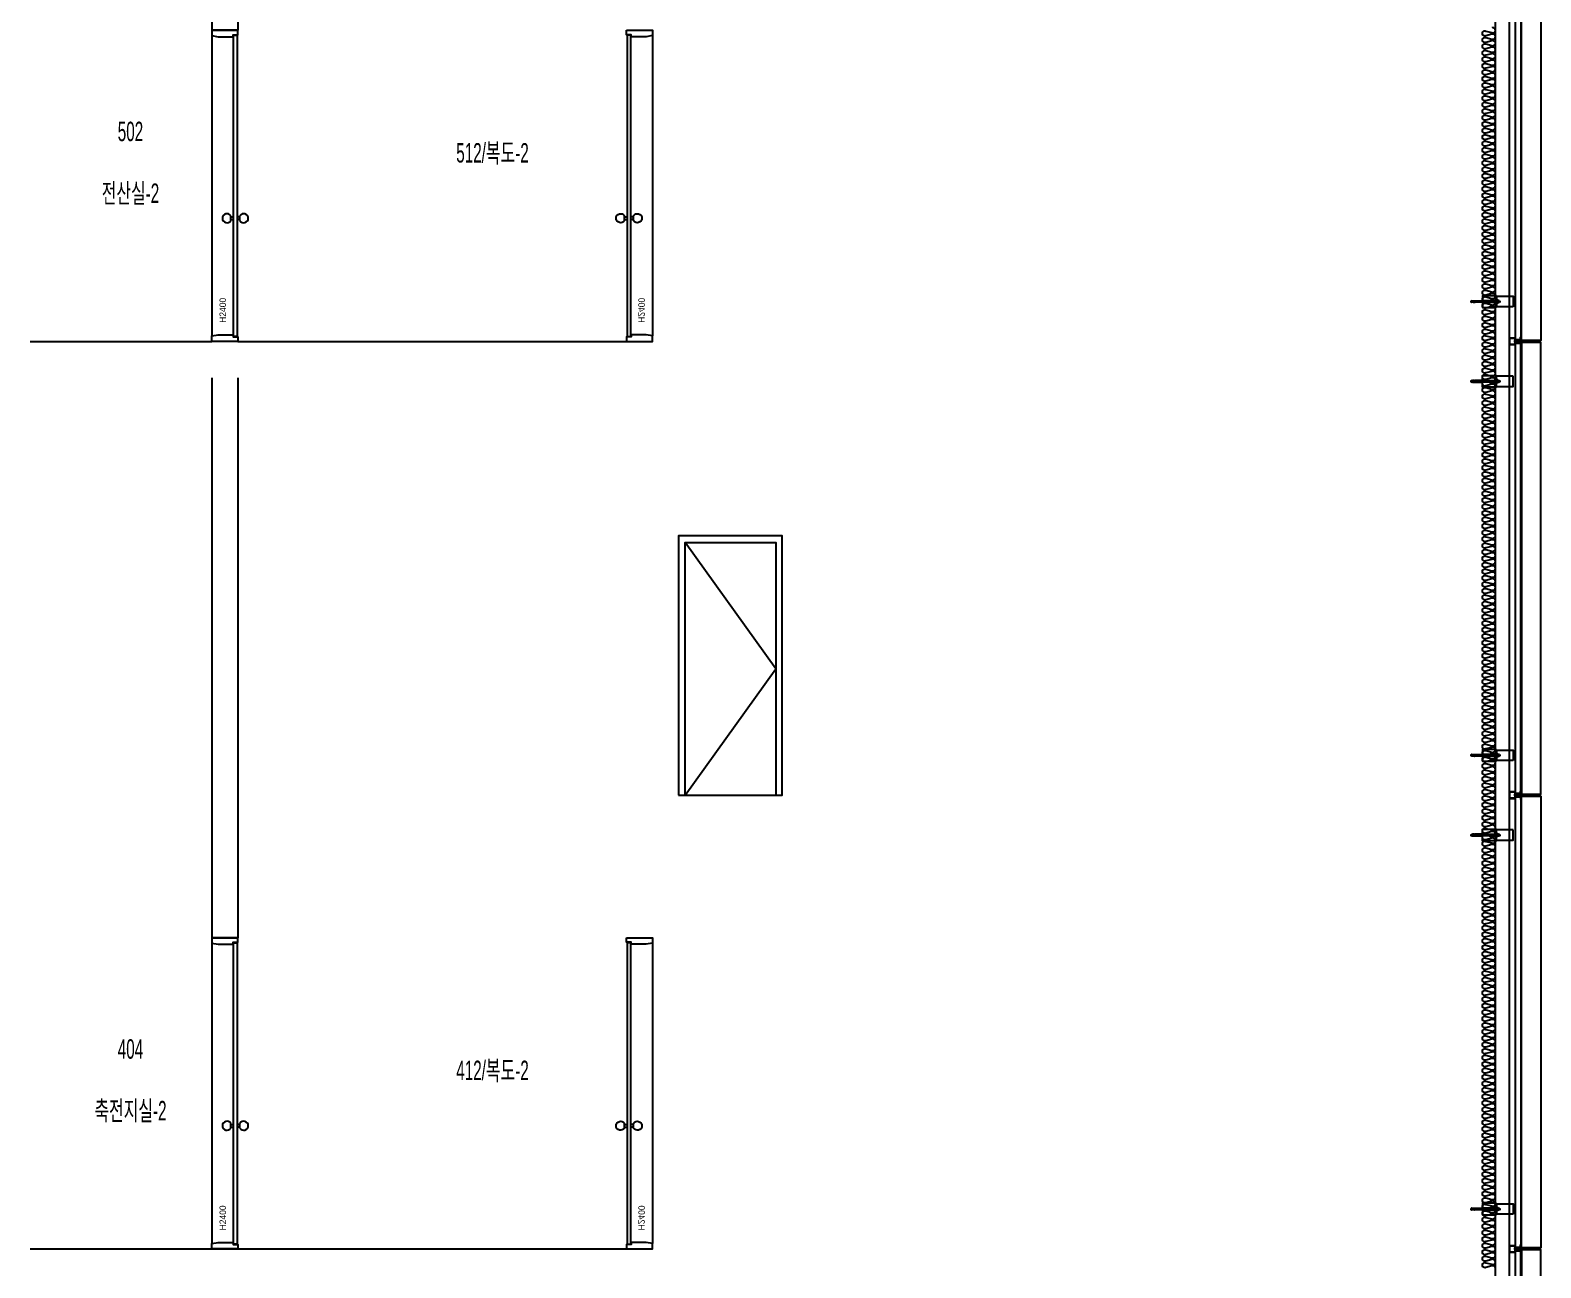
# Model space of a CAD drawing. Header units: millimetres. Extents: x -75040 to 92617, y -36837 to 48530.
# Drawn here: x 76200 to 87850, y 25105 to 34650 of the extents above; entities that cross this region are included whole.
import ezdxf
from ezdxf.enums import TextEntityAlignment as Align

# ---------------------------------------------------------------- set-up
doc = ezdxf.new("R2010")
doc.units = ezdxf.units.MM
doc.header["$LTSCALE"] = 60
for name, color, linetype in [('!A-BOLCK', 7, 'Continuous'), ('A-ELE-8', 8, 'Continuous'), ('A-ELE-9', 9, 'Continuous'), ('A-ETC-8', 8, 'Continuous'), ('A-FIN', 6, 'Continuous'), ('A-HAT-MATL', 8, 'Continuous'), ('A-WALL-D', 7, 'Continuous'), ('A-WID', 4, 'Continuous'), ('HAT', 8, 'Continuous')]:
    doc.layers.add(name, color=color, linetype=linetype)
doc.layers.add('A-CON', color=2, linetype='Continuous', lineweight=9)
doc.layers.add('NOPLOT', color=191, linetype='Continuous', plot=False)
doc.layers.add('NOPLOT-TEXT', color=11, linetype='Continuous', plot=False)
doc.styles.add('Gtx', font='')
doc.styles.get('Gtx').set_extended_font_data('Dotum')

# ---------------------------------------------------------------- blocks, each defined once
blk = doc.blocks.new('A$C1A2D4F7E--')
at = {"layer": 'A-ELE-8', "ltscale": 20}
blk.add_line((0, 2358, 0), (0, 42), dxfattribs=at)
at = {"layer": 'A-WID'}
for p, q in [((147, 932), (147, 968)), ((147, 960), (167, 960)), ((147, 940), (167, 940)), ((217, 960), (197, 960)), ((217, 940), (197, 940)), ((217, 932), (217, 968))]:
    blk.add_line(p, q, dxfattribs=at)
for points in [[(200, 2400), (0, 2400), (0, 2358), (0, 2358), (50, 2350), (65, 2350), (65, 2350), (165, 2350), (165, 2365), (200, 2365), (200, 2373), (200, 2373), (200, 2400)], [(197, 2362), (197, 37), (167, 37), (167, 2362)], [(200, 0), (0, 0), (0, 42), (0, 42), (50, 50), (65, 50), (65, 50), (165, 50), (165, 35), (200, 35), (200, 27), (200, 27), (200, 0)]]:
    blk.add_lwpolyline(points, close=True, dxfattribs=at)
for centre, start, end in [((117, 950), 31.0027, 328.9973), ((247, 950), 211.0027, 148.9973)]:
    blk.add_arc(centre, 35, start, end, dxfattribs=at)
at = {"layer": 'NOPLOT', "color": 1, "style": 'Gtx'}
blk.add_text('H2400', height=50, rotation=90, dxfattribs=at).set_placement((110, 143))
blk = doc.blocks.new('A$C632c858f')
at = {"layer": 'A-ETC-8'}
blk.add_arc((-3, 0), 24, 341.8248, 18.1752, dxfattribs=at)
blk.add_ellipse((34, 0), major_axis=(7.59, 0), ratio=0.987937, dxfattribs=at)
at = {"layer": 'NOPLOT'}
blk.add_line((0, 0), (58, 0), dxfattribs=at)
for points in [[(0, 8), (41, 8)], [(0, -7), (41, -7)]]:
    blk.add_lwpolyline(points, dxfattribs=at)
blk = doc.blocks.new('A$Cae507117')
at = {"layer": 'A-ETC-8'}
for points in [[(-50, 0), (-50, -50), (0, -50), (0, 0)], [(-46.8, -3.2), (-46.8, -46.8), (-3.2, -46.8), (-3.2, -3.2)]]:
    blk.add_lwpolyline(points, close=True, dxfattribs=at)
blk = doc.blocks.new('너트 M12')
for p, q in [((-9, 0), (9, 0)), ((-10, -9), (-10, -1)), ((9, -10), (-9, -10)), ((0, -8), (0, -1)), ((10, -1), (10, -9))]:
    blk.add_line(p, q)
for centre, start, end in [((-9, -1), 90, 180), ((-9, -9), 180, 270), ((9, -1), 0, 90), ((9, -9), 270, 0)]:
    blk.add_arc(centre, 0.5, start, end)
at = {"extrusion": (0, 0, -1)}
for centre, major_axis, ratio, start_param, end_param in [((-5, -1), (-4.75, 0.31), 0.185359, -0.024388, 3.141593), ((5, -1), (4.75, 0.31), 0.185108, 3.141593, 6.30754), ((-5, -9), (4.75, 0.31), 0.187111, 0, 3.166211), ((5, -9), (-4.75, 0.31), 0.185991, 3.117121, 6.283185)]:
    blk.add_ellipse(centre, major_axis=major_axis, ratio=ratio, start_param=start_param, end_param=end_param, dxfattribs=at)
blk = doc.blocks.new('A$C72d8c3b6')
at = {"layer": 'A-ETC-8'}
for p, q in [((94, 0), (-141, 0)), ((-131, 4), (-129, 6)), ((-121, 4), (-131, 4)), ((-131, -5), (-131, 4)), ((-121, 6), (-129, 6)), ((-129, -6), (-129, 6)), ((0, 6), (-109, 6)), ((0, 6), (54, 6)), ((54, -6), (54, 6)), ((54, 6), (57, 6)), ((57, -6), (57, 6)), ((71, 4), (57, 4)), ((58, 6), (58, -6)), ((61, 6), (58, 6)), ((61, 6), (76, 6)), ((62, -2), (62, 2)), ((66, 2), (66, 2)), ((66, 1), (73, 1)), ((71, 4), (82, 6)), ((76, 3), (74, 2)), ((77, 5), (77, 4)), ((82, 6), (83, 6)), ((84, 4), (84, -5)), ((-121, -5), (-131, -5)), ((-131, -5), (-129, -6)), ((-121, -6), (-129, -6)), ((-109, -6), (0, -6)), ((54, -6), (0, -6)), ((57, -6), (54, -6)), ((71, -5), (57, -5)), ((61, -6), (58, -6)), ((76, -6), (61, -6)), ((66, -1), (73, -1)), ((66, -2), (66, -2)), ((82, -6), (71, -5)), ((76, -3), (74, -2)), ((77, -4), (77, -5)), ((83, -6), (82, -6))]:
    blk.add_line(p, q, dxfattribs=at)
for points in [[(-238, 40), (-103, 40), (-103, -40), (-238, -40)], [(-109, 15), (-109, -15), (-111, -15), (-111, 15)], [(-103, -40), (-109, -40), (-109, 40), (-103, 40)], [(-100, 45), (-100, -45), (0, -45), (0, 45)]]:
    blk.add_lwpolyline(points, close=True, dxfattribs=at)
blk.add_lwpolyline([(-103, 47), (-103, -48, 0.414214), (-102, -49), (-100, -49), (-100, 48), (-102, 48, 0.414214)], format="xyb", close=True, dxfattribs=at)
for centre, radius, start, end in [((64, 2), 2, 90, 180), ((64, 2), 2, 0, 90), ((66, 2), 0.5, 180, 270), ((73, 4), 3, 270, 303.6901), ((76, 5), 1, 0, 90), ((76, 4), 1, 303.6901, 0), ((83, 4), 1.5, 0, 90), ((64, -2), 2, 180, 270), ((64, -2), 2, 270, 0), ((66, -2), 0.5, 90, 180), ((73, -4), 3, 56.3099, 90), ((76, -4), 1, 0, 56.3099), ((76, -5), 1, 270, 0), ((83, -5), 1.5, 270, 0)]:
    blk.add_arc(centre, radius, start, end, dxfattribs=at)
at = {"layer": 'A-ETC-8', "rotation": 270}
blk.add_blockref('너트 M12', (-111, 0), dxfattribs=at)
blk = doc.blocks.new('A$Cd65bf199')
at = {"layer": 'HAT', "linetype": 'Continuous', "elevation": 0}
blk.add_lwpolyline([(0, 0), (800, 0), (800, 2000), (0, 2000)], close=True, dxfattribs=at)
for points in [[(50, 0), (50, 1950), (750, 1950), (750, 0)], [(50, 0), (750, 975), (50, 1950)]]:
    blk.add_lwpolyline(points, dxfattribs=at)

msp = doc.modelspace()

# ---------------------------------------------------------------- linework, layer by layer
at = {"layer": 'A-ELE-9'}
for points in [[(87700, 36242.5), (87850, 36242.5), (87850, 32257.5), (87700, 32257.5)], [(87700, 28757.5), (87850, 28757.5), (87850, 32242.5), (87700, 32242.5)], [(87700, 28742.5), (87850, 28742.5), (87850, 25257.5), (87700, 25257.5)], [(87700, 21507.5), (87850, 21507.5), (87850, 25242.5), (87700, 25242.5)]]:
    msp.add_lwpolyline(points, dxfattribs=at)
at = {"layer": 'A-ETC-8'}
for p, q in [((87605, 47009.7), (87605, 680)), ((87655, 680), (87655, 47009.7))]:
    msp.add_line(p, q, dxfattribs=at)
for points in [[(87692, 32261.5), (87657, 32261.5), (87657, 32250.5), (87655, 32250.5), (87655, 32263.5), (87690.3, 32263.5, -0.2265409), (87694, 32267.2), (87694, 32281.9), (87696, 32281.9), (87696, 32265.5, 0.4142136)], [(87692, 32238.5), (87657, 32238.5), (87657, 32249.5), (87655, 32249.5), (87655, 32236.5), (87690.3, 32236.5, 0.2265409), (87694, 32232.8), (87694, 32218.1), (87696, 32218.1), (87696, 32234.5, -0.4142136)], [(87692, 28761.5), (87657, 28761.5), (87657, 28750.5), (87655, 28750.5), (87655, 28763.5), (87690.3, 28763.5, -0.2265409), (87694, 28767.2), (87694, 28781.9), (87696, 28781.9), (87696, 28765.5, 0.4142136)], [(87692, 28738.5), (87657, 28738.5), (87657, 28749.5), (87655, 28749.5), (87655, 28736.5), (87690.3, 28736.5, 0.2265409), (87694, 28732.8), (87694, 28718.1), (87696, 28718.1), (87696, 28734.5, -0.4142136)], [(87692, 25261.5), (87657, 25261.5), (87657, 25250.5), (87655, 25250.5), (87655, 25263.5), (87690.3, 25263.5, -0.2265409), (87694, 25267.2), (87694, 25281.9), (87696, 25281.9), (87696, 25265.5, 0.4142136)], [(87692, 25238.5), (87657, 25238.5), (87657, 25249.5), (87655, 25249.5), (87655, 25236.5), (87690.3, 25236.5, 0.2265409), (87694, 25232.8), (87694, 25218.1), (87696, 25218.1), (87696, 25234.5, -0.4142136)]]:
    msp.add_lwpolyline(points, format="xyb", close=True, dxfattribs=at)
at = {"layer": 'A-FIN'}
for p, q in [((76200, 32250), (77600, 32250)), ((77800, 32250), (80800, 32250)), ((76200, 25250), (80800, 25250))]:
    msp.add_line(p, q, dxfattribs=at)
for points in [[(87659, 32261.5), (87659, 32257.5), (87700, 32257.5), (87700, 36242.5), (87659, 36242.5), (87659, 36238.5), (87696, 36238.5), (87696, 32261.5), (87659, 32261.5)], [(87659, 32238.5), (87659, 32242.5), (87700, 32242.5), (87700, 28757.5), (87659, 28757.5), (87659, 28761.5), (87696, 28761.5), (87696, 32238.5), (87659, 32238.5)], [(87659, 25261.5), (87659, 25257.5), (87700, 25257.5), (87700, 28742.5), (87659, 28742.5), (87659, 28738.5), (87696, 28738.5), (87696, 25261.5), (87659, 25261.5)], [(87659, 25238.5), (87659, 25242.5), (87700, 25242.5), (87700, 21507.5), (87659, 21507.5), (87659, 21511.5), (87696, 21511.5), (87696, 25238.5), (87659, 25238.5)]]:
    msp.add_lwpolyline(points, close=True, dxfattribs=at)
at = {"layer": 'A-HAT-MATL'}
msp.add_line((87500, -150), (87500, 47009.7), dxfattribs=at)
msp.add_lwpolyline([(87500, 25100, 0.5248557), (87472.9, 25118.7), (87427.1, 25106.3, -1.4491979), (87427.1, 25143.7), (87472.9, 25131.3, 0.5248557), (87500, 25150, 0.5248557), (87472.9, 25168.7), (87427.1, 25156.3, -1.4491979), (87427.1, 25193.7), (87472.9, 25181.3, 0.5248557), (87500, 25200, 0.5248557), (87472.9, 25218.7), (87427.1, 25206.3, -1.4491979), (87427.1, 25243.7), (87472.9, 25231.3, 0.5248557), (87500, 25250, 0.5248557), (87472.9, 25268.7), (87427.1, 25256.3, -1.4491979), (87427.1, 25293.7), (87472.9, 25281.3, 0.5248557), (87500, 25300, 0.5248557), (87472.9, 25318.7), (87427.1, 25306.3, -1.4491979), (87427.1, 25343.7), (87472.9, 25331.3, 0.5248557), (87500, 25350, 0.5248557), (87472.9, 25368.7), (87427.1, 25356.3, -1.4491979), (87427.1, 25393.7), (87472.9, 25381.3, 0.5248557), (87500, 25400, 0.5248557), (87472.9, 25418.7), (87427.1, 25406.3, -1.4491979), (87427.1, 25443.7), (87472.9, 25431.3, 0.5248557), (87500, 25450, 0.5248557), (87472.9, 25468.7), (87427.1, 25456.3, -1.4491979), (87427.1, 25493.7), (87472.9, 25481.3, 0.5248557), (87500, 25500, 0.5248557), (87472.9, 25518.7), (87427.1, 25506.3, -1.4491979), (87427.1, 25543.7), (87472.9, 25531.3, 0.5248557), (87500, 25550, 0.5248557), (87472.9, 25568.7), (87427.1, 25556.3, -1.4491979), (87427.1, 25593.7), (87472.9, 25581.3, 0.5248557), (87500, 25600, 0.5248557), (87472.9, 25618.7), (87427.1, 25606.3, -1.4491979), (87427.1, 25643.7), (87472.9, 25631.3, 0.5248557), (87500, 25650, 0.5248557), (87472.9, 25668.7), (87427.1, 25656.3, -1.4491979), (87427.1, 25693.7), (87472.9, 25681.3, 0.5248557), (87500, 25700, 0.5248557), (87472.9, 25718.7), (87427.1, 25706.3, -1.4491979), (87427.1, 25743.7), (87472.9, 25731.3, 0.5248557), (87500, 25750, 0.5248557), (87472.9, 25768.7), (87427.1, 25756.3, -1.4491979), (87427.1, 25793.7), (87472.9, 25781.3, 0.5248557), (87500, 25800, 0.5248557), (87472.9, 25818.7), (87427.1, 25806.3, -1.4491979), (87427.1, 25843.7), (87472.9, 25831.3, 0.5248557), (87500, 25850, 0.5248557), (87472.9, 25868.7), (87427.1, 25856.3, -1.4491979), (87427.1, 25893.7), (87472.9, 25881.3, 0.5248557), (87500, 25900, 0.5248557), (87472.9, 25918.7), (87427.1, 25906.3, -1.4491979), (87427.1, 25943.7), (87472.9, 25931.3, 0.5248557), (87500, 25950, 0.5248557), (87472.9, 25968.7), (87427.1, 25956.3, -1.4491979), (87427.1, 25993.7), (87472.9, 25981.3, 0.5248557), (87500, 26000, 0.5248557), (87472.9, 26018.7), (87427.1, 26006.3, -1.4491979), (87427.1, 26043.7), (87472.9, 26031.3, 0.5248557), (87500, 26050, 0.5248557), (87472.9, 26068.7), (87427.1, 26056.3, -1.4491979), (87427.1, 26093.7), (87472.9, 26081.3, 0.5248557), (87500, 26100, 0.5248557), (87472.9, 26118.7), (87427.1, 26106.3, -1.4491979), (87427.1, 26143.7), (87472.9, 26131.3, 0.5248557), (87500, 26150, 0.5248557), (87472.9, 26168.7), (87427.1, 26156.3, -1.4491979), (87427.1, 26193.7), (87472.9, 26181.3, 0.5248557), (87500, 26200, 0.5248557), (87472.9, 26218.7), (87427.1, 26206.3, -1.4491979), (87427.1, 26243.7), (87472.9, 26231.3, 0.5248557), (87500, 26250, 0.5248557), (87472.9, 26268.7), (87427.1, 26256.3, -1.4491979), (87427.1, 26293.7), (87472.9, 26281.3, 0.5248557), (87500, 26300, 0.5248557), (87472.9, 26318.7), (87427.1, 26306.3, -1.4491979), (87427.1, 26343.7), (87472.9, 26331.3, 0.5248557), (87500, 26350, 0.5248557), (87472.9, 26368.7), (87427.1, 26356.3, -1.4491979), (87427.1, 26393.7), (87472.9, 26381.3, 0.5248557), (87500, 26400, 0.5248557), (87472.9, 26418.7), (87427.1, 26406.3, -1.4491979), (87427.1, 26443.7), (87472.9, 26431.3, 0.5248557), (87500, 26450, 0.5248557), (87472.9, 26468.7), (87427.1, 26456.3, -1.4491979), (87427.1, 26493.7), (87472.9, 26481.3, 0.5248557), (87500, 26500, 0.5248557), (87472.9, 26518.7), (87427.1, 26506.3, -1.4491979), (87427.1, 26543.7), (87472.9, 26531.3, 0.5248557), (87500, 26550, 0.5248557), (87472.9, 26568.7), (87427.1, 26556.3, -1.4491979), (87427.1, 26593.7), (87472.9, 26581.3, 0.5248557), (87500, 26600, 0.5248557), (87472.9, 26618.7), (87427.1, 26606.3, -1.4491979), (87427.1, 26643.7), (87472.9, 26631.3, 0.5248557), (87500, 26650, 0.5248557), (87472.9, 26668.7), (87427.1, 26656.3, -1.4491979), (87427.1, 26693.7), (87472.9, 26681.3, 0.5248557), (87500, 26700, 0.5248557), (87472.9, 26718.7), (87427.1, 26706.3, -1.4491979), (87427.1, 26743.7), (87472.9, 26731.3, 0.5248557), (87500, 26750, 0.5248557), (87472.9, 26768.7), (87427.1, 26756.3, -1.4491979), (87427.1, 26793.7), (87472.9, 26781.3, 0.5248557), (87500, 26800, 0.5248557), (87472.9, 26818.7), (87427.1, 26806.3, -1.4491979), (87427.1, 26843.7), (87472.9, 26831.3, 0.5248557), (87500, 26850, 0.5248557), (87472.9, 26868.7), (87427.1, 26856.3, -1.4491979), (87427.1, 26893.7), (87472.9, 26881.3, 0.5248557), (87500, 26900, 0.5248557), (87472.9, 26918.7), (87427.1, 26906.3, -1.4491979), (87427.1, 26943.7), (87472.9, 26931.3, 0.5248557), (87500, 26950, 0.5248557), (87472.9, 26968.7), (87427.1, 26956.3, -1.4491979), (87427.1, 26993.7), (87472.9, 26981.3, 0.5248557), (87500, 27000, 0.5248557), (87472.9, 27018.7), (87427.1, 27006.3, -1.4491979), (87427.1, 27043.7), (87472.9, 27031.3, 0.5248557), (87500, 27050, 0.5248557), (87472.9, 27068.7), (87427.1, 27056.3, -1.4491979), (87427.1, 27093.7), (87472.9, 27081.3, 0.5248557), (87500, 27100, 0.5248557), (87472.9, 27118.7), (87427.1, 27106.3, -1.4491979), (87427.1, 27143.7), (87472.9, 27131.3, 0.5248557), (87500, 27150, 0.5248557), (87472.9, 27168.7), (87427.1, 27156.3, -1.4491979), (87427.1, 27193.7), (87472.9, 27181.3, 0.5248557), (87500, 27200, 0.5248557), (87472.9, 27218.7), (87427.1, 27206.3, -1.4491979), (87427.1, 27243.7), (87472.9, 27231.3, 0.5248557), (87500, 27250, 0.5248557), (87472.9, 27268.7), (87427.1, 27256.3, -1.4491979), (87427.1, 27293.7), (87472.9, 27281.3, 0.5248557), (87500, 27300, 0.5248557), (87472.9, 27318.7), (87427.1, 27306.3, -1.4491979), (87427.1, 27343.7), (87472.9, 27331.3, 0.5248557), (87500, 27350, 0.5248557), (87472.9, 27368.7), (87427.1, 27356.3, -1.4491979), (87427.1, 27393.7), (87472.9, 27381.3, 0.5248557), (87500, 27400, 0.5248557), (87472.9, 27418.7), (87427.1, 27406.3, -1.4491979), (87427.1, 27443.7), (87472.9, 27431.3, 0.5248557), (87500, 27450, 0.5248557), (87472.9, 27468.7), (87427.1, 27456.3, -1.4491979), (87427.1, 27493.7), (87472.9, 27481.3, 0.5248557), (87500, 27500, 0.5248557), (87472.9, 27518.7), (87427.1, 27506.3, -1.4491979), (87427.1, 27543.7), (87472.9, 27531.3, 0.5248557), (87500, 27550, 0.5248557), (87472.9, 27568.7), (87427.1, 27556.3, -1.4491979), (87427.1, 27593.7), (87472.9, 27581.3, 0.5248557), (87500, 27600, 0.5248557), (87472.9, 27618.7), (87427.1, 27606.3, -1.4491979), (87427.1, 27643.7), (87472.9, 27631.3, 0.5248557), (87500, 27650, 0.5248557), (87472.9, 27668.7), (87427.1, 27656.3, -1.4491979), (87427.1, 27693.7), (87472.9, 27681.3, 0.5248557), (87500, 27700, 0.5248557), (87472.9, 27718.7), (87427.1, 27706.3, -1.4491979), (87427.1, 27743.7), (87472.9, 27731.3, 0.5248557), (87500, 27750, 0.5248557), (87472.9, 27768.7), (87427.1, 27756.3, -1.4491979), (87427.1, 27793.7), (87472.9, 27781.3, 0.5248557), (87500, 27800, 0.5248557), (87472.9, 27818.7), (87427.1, 27806.3, -1.4491979), (87427.1, 27843.7), (87472.9, 27831.3, 0.5248557), (87500, 27850, 0.5248557), (87472.9, 27868.7), (87427.1, 27856.3, -1.4491979), (87427.1, 27893.7), (87472.9, 27881.3, 0.5248557), (87500, 27900, 0.5248557), (87472.9, 27918.7), (87427.1, 27906.3, -1.4491979), (87427.1, 27943.7), (87472.9, 27931.3, 0.5248557), (87500, 27950, 0.5248557), (87472.9, 27968.7), (87427.1, 27956.3, -1.4491979), (87427.1, 27993.7), (87472.9, 27981.3, 0.5248557), (87500, 28000, 0.5248557), (87472.9, 28018.7), (87427.1, 28006.3, -1.4491979), (87427.1, 28043.7), (87472.9, 28031.3, 0.5248557), (87500, 28050, 0.5248557), (87472.9, 28068.7), (87427.1, 28056.3, -1.4491979), (87427.1, 28093.7), (87472.9, 28081.3, 0.5248557), (87500, 28100, 0.5248557), (87472.9, 28118.7), (87427.1, 28106.3, -1.4491979), (87427.1, 28143.7), (87472.9, 28131.3, 0.5248557), (87500, 28150, 0.5248557), (87472.9, 28168.7), (87427.1, 28156.3, -1.4491979), (87427.1, 28193.7), (87472.9, 28181.3, 0.5248557), (87500, 28200, 0.5248557), (87472.9, 28218.7), (87427.1, 28206.3, -1.4491979), (87427.1, 28243.7), (87472.9, 28231.3, 0.5248557), (87500, 28250, 0.5248557), (87472.9, 28268.7), (87427.1, 28256.3, -1.4491979), (87427.1, 28293.7), (87472.9, 28281.3, 0.5248557), (87500, 28300, 0.5248557), (87472.9, 28318.7), (87427.1, 28306.3, -1.4491979), (87427.1, 28343.7), (87472.9, 28331.3, 0.5248557), (87500, 28350, 0.5248557), (87472.9, 28368.7), (87427.1, 28356.3, -1.4491979), (87427.1, 28393.7), (87472.9, 28381.3, 0.5248557), (87500, 28400, 0.5248557), (87472.9, 28418.7), (87427.1, 28406.3, -1.4491979), (87427.1, 28443.7), (87472.9, 28431.3, 0.5248557), (87500, 28450, 0.5248557), (87472.9, 28468.7), (87427.1, 28456.3, -1.4491979), (87427.1, 28493.7), (87472.9, 28481.3, 0.5248557), (87500, 28500, 0.5248557), (87472.9, 28518.7), (87427.1, 28506.3, -1.4491979), (87427.1, 28543.7), (87472.9, 28531.3, 0.5248557), (87500, 28550, 0.5248557), (87472.9, 28568.7), (87427.1, 28556.3, -1.4491979), (87427.1, 28593.7), (87472.9, 28581.3, 0.5248557), (87500, 28600, 0.5248557), (87472.9, 28618.7), (87427.1, 28606.3, -1.4491979), (87427.1, 28643.7), (87472.9, 28631.3, 0.5248557), (87500, 28650, 0.5248557), (87472.9, 28668.7), (87427.1, 28656.3, -1.4491979), (87427.1, 28693.7), (87472.9, 28681.3, 0.5248557), (87500, 28700, 0.5248557), (87472.9, 28718.7), (87427.1, 28706.3, -1.4491979), (87427.1, 28743.7), (87472.9, 28731.3, 0.5248557), (87500, 28750, 0.5248557), (87472.9, 28768.7), (87427.1, 28756.3, -1.4491979), (87427.1, 28793.7), (87472.9, 28781.3, 0.5248557), (87500, 28800, 0.5248557), (87472.9, 28818.7), (87427.1, 28806.3, -1.4491979), (87427.1, 28843.7), (87472.9, 28831.3, 0.5248557), (87500, 28850, 0.5248557), (87472.9, 28868.7), (87427.1, 28856.3, -1.4491979), (87427.1, 28893.7), (87472.9, 28881.3, 0.5248557), (87500, 28900, 0.5248557), (87472.9, 28918.7), (87427.1, 28906.3, -1.4491979), (87427.1, 28943.7), (87472.9, 28931.3, 0.5248557), (87500, 28950, 0.5248557), (87472.9, 28968.7), (87427.1, 28956.3, -1.4491979), (87427.1, 28993.7), (87472.9, 28981.3, 0.5248557), (87500, 29000, 0.5248557), (87472.9, 29018.7), (87427.1, 29006.3, -1.4491979), (87427.1, 29043.7), (87472.9, 29031.3, 0.5248557), (87500, 29050, 0.5248557), (87472.9, 29068.7), (87427.1, 29056.3, -1.4491979), (87427.1, 29093.7), (87472.9, 29081.3, 0.5248557), (87500, 29100, 0.5248557), (87472.9, 29118.7), (87427.1, 29106.3, -1.4491979), (87427.1, 29143.7), (87472.9, 29131.3, 0.5248557), (87500, 29150, 0.5248557), (87472.9, 29168.7), (87427.1, 29156.3, -1.4491979), (87427.1, 29193.7), (87472.9, 29181.3, 0.5248557), (87500, 29200, 0.5248557), (87472.9, 29218.7), (87427.1, 29206.3, -1.4491979), (87427.1, 29243.7), (87472.9, 29231.3, 0.5248557), (87500, 29250, 0.5248557), (87472.9, 29268.7), (87427.1, 29256.3, -1.4491979), (87427.1, 29293.7), (87472.9, 29281.3, 0.5248557), (87500, 29300, 0.5248557), (87472.9, 29318.7), (87427.1, 29306.3, -1.4491979), (87427.1, 29343.7), (87472.9, 29331.3, 0.5248557), (87500, 29350, 0.5248557), (87472.9, 29368.7), (87427.1, 29356.3, -1.4491979), (87427.1, 29393.7), (87472.9, 29381.3, 0.5248557), (87500, 29400, 0.5248557), (87472.9, 29418.7), (87427.1, 29406.3, -1.4491979), (87427.1, 29443.7), (87472.9, 29431.3, 0.5248557), (87500, 29450, 0.5248557), (87472.9, 29468.7), (87427.1, 29456.3, -1.4491979), (87427.1, 29493.7), (87472.9, 29481.3, 0.5248557), (87500, 29500, 0.5248557), (87472.9, 29518.7), (87427.1, 29506.3, -1.4491979), (87427.1, 29543.7), (87472.9, 29531.3, 0.5248557), (87500, 29550, 0.5248557), (87472.9, 29568.7), (87427.1, 29556.3, -1.4491979), (87427.1, 29593.7), (87472.9, 29581.3, 0.5248557), (87500, 29600, 0.5248557), (87472.9, 29618.7), (87427.1, 29606.3, -1.4491979), (87427.1, 29643.7), (87472.9, 29631.3, 0.5248557), (87500, 29650, 0.5248557), (87472.9, 29668.7), (87427.1, 29656.3, -1.4491979), (87427.1, 29693.7), (87472.9, 29681.3, 0.5248557), (87500, 29700, 0.5248557), (87472.9, 29718.7), (87427.1, 29706.3, -1.4491979), (87427.1, 29743.7), (87472.9, 29731.3, 0.5248557), (87500, 29750, 0.5248557), (87472.9, 29768.7), (87427.1, 29756.3, -1.4491979), (87427.1, 29793.7), (87472.9, 29781.3, 0.5248557), (87500, 29800, 0.5248557), (87472.9, 29818.7), (87427.1, 29806.3, -1.4491979), (87427.1, 29843.7), (87472.9, 29831.3, 0.5248557), (87500, 29850, 0.5248557), (87472.9, 29868.7), (87427.1, 29856.3, -1.4491979), (87427.1, 29893.7), (87472.9, 29881.3, 0.5248557), (87500, 29900, 0.5248557), (87472.9, 29918.7), (87427.1, 29906.3, -1.4491979), (87427.1, 29943.7), (87472.9, 29931.3, 0.5248557), (87500, 29950, 0.5248557), (87472.9, 29968.7), (87427.1, 29956.3, -1.4491979), (87427.1, 29993.7), (87472.9, 29981.3, 0.5248557), (87500, 30000, 0.5248557), (87472.9, 30018.7), (87427.1, 30006.3, -1.4491979), (87427.1, 30043.7), (87472.9, 30031.3, 0.5248557), (87500, 30050, 0.5248557), (87472.9, 30068.7), (87427.1, 30056.3, -1.4491979), (87427.1, 30093.7), (87472.9, 30081.3, 0.5248557), (87500, 30100, 0.5248557), (87472.9, 30118.7), (87427.1, 30106.3, -1.4491979), (87427.1, 30143.7), (87472.9, 30131.3, 0.5248557), (87500, 30150, 0.5248557), (87472.9, 30168.7), (87427.1, 30156.3, -1.4491979), (87427.1, 30193.7), (87472.9, 30181.3, 0.5248557), (87500, 30200, 0.5248557), (87472.9, 30218.7), (87427.1, 30206.3, -1.4491979), (87427.1, 30243.7), (87472.9, 30231.3, 0.5248557), (87500, 30250, 0.5248557), (87472.9, 30268.7), (87427.1, 30256.3, -1.4491979), (87427.1, 30293.7), (87472.9, 30281.3, 0.5248557), (87500, 30300, 0.5248557), (87472.9, 30318.7), (87427.1, 30306.3, -1.4491979), (87427.1, 30343.7), (87472.9, 30331.3, 0.5248557), (87500, 30350, 0.5248557), (87472.9, 30368.7), (87427.1, 30356.3, -1.4491979), (87427.1, 30393.7), (87472.9, 30381.3, 0.5248557), (87500, 30400, 0.5248557), (87472.9, 30418.7), (87427.1, 30406.3, -1.4491979), (87427.1, 30443.7), (87472.9, 30431.3, 0.5248557), (87500, 30450, 0.5248557), (87472.9, 30468.7), (87427.1, 30456.3, -1.4491979), (87427.1, 30493.7), (87472.9, 30481.3, 0.5248557), (87500, 30500, 0.5248557), (87472.9, 30518.7), (87427.1, 30506.3, -1.4491979), (87427.1, 30543.7), (87472.9, 30531.3, 0.5248557), (87500, 30550, 0.5248557), (87472.9, 30568.7), (87427.1, 30556.3, -1.4491979), (87427.1, 30593.7), (87472.9, 30581.3, 0.5248557), (87500, 30600, 0.5248557), (87472.9, 30618.7), (87427.1, 30606.3, -1.4491979), (87427.1, 30643.7), (87472.9, 30631.3, 0.5248557), (87500, 30650, 0.5248557), (87472.9, 30668.7), (87427.1, 30656.3, -1.4491979), (87427.1, 30693.7), (87472.9, 30681.3, 0.5248557), (87500, 30700, 0.5248557), (87472.9, 30718.7), (87427.1, 30706.3, -1.4491979), (87427.1, 30743.7), (87472.9, 30731.3, 0.5248557), (87500, 30750, 0.5248557), (87472.9, 30768.7), (87427.1, 30756.3, -1.4491979), (87427.1, 30793.7), (87472.9, 30781.3, 0.5248557), (87500, 30800, 0.5248557), (87472.9, 30818.7), (87427.1, 30806.3, -1.4491979), (87427.1, 30843.7), (87472.9, 30831.3, 0.5248557), (87500, 30850, 0.5248557), (87472.9, 30868.7), (87427.1, 30856.3, -1.4491979), (87427.1, 30893.7), (87472.9, 30881.3, 0.5248557), (87500, 30900, 0.5248557), (87472.9, 30918.7), (87427.1, 30906.3, -1.4491979), (87427.1, 30943.7), (87472.9, 30931.3, 0.5248557), (87500, 30950, 0.5248557), (87472.9, 30968.7), (87427.1, 30956.3, -1.4491979), (87427.1, 30993.7), (87472.9, 30981.3, 0.5248557), (87500, 31000, 0.5248557), (87472.9, 31018.7), (87427.1, 31006.3, -1.4491979), (87427.1, 31043.7), (87472.9, 31031.3, 0.5248557), (87500, 31050, 0.5248557), (87472.9, 31068.7), (87427.1, 31056.3, -1.4491979), (87427.1, 31093.7), (87472.9, 31081.3, 0.5248557), (87500, 31100, 0.5248557), (87472.9, 31118.7), (87427.1, 31106.3, -1.4491979), (87427.1, 31143.7), (87472.9, 31131.3, 0.5248557), (87500, 31150, 0.5248557), (87472.9, 31168.7), (87427.1, 31156.3, -1.4491979), (87427.1, 31193.7), (87472.9, 31181.3, 0.5248557), (87500, 31200, 0.5248557), (87472.9, 31218.7), (87427.1, 31206.3, -1.4491979), (87427.1, 31243.7), (87472.9, 31231.3, 0.5248557), (87500, 31250, 0.5248557), (87472.9, 31268.7), (87427.1, 31256.3, -1.4491979), (87427.1, 31293.7), (87472.9, 31281.3, 0.5248557), (87500, 31300, 0.5248557), (87472.9, 31318.7), (87427.1, 31306.3, -1.4491979), (87427.1, 31343.7), (87472.9, 31331.3, 0.5248557), (87500, 31350, 0.5248557), (87472.9, 31368.7), (87427.1, 31356.3, -1.4491979), (87427.1, 31393.7), (87472.9, 31381.3, 0.5248557), (87500, 31400, 0.5248557), (87472.9, 31418.7), (87427.1, 31406.3, -1.4491979), (87427.1, 31443.7), (87472.9, 31431.3, 0.5248557), (87500, 31450, 0.5248557), (87472.9, 31468.7), (87427.1, 31456.3, -1.4491979), (87427.1, 31493.7), (87472.9, 31481.3, 0.5248557), (87500, 31500, 0.5248557), (87472.9, 31518.7), (87427.1, 31506.3, -1.4491979), (87427.1, 31543.7), (87472.9, 31531.3, 0.5248557), (87500, 31550, 0.5248557), (87472.9, 31568.7), (87427.1, 31556.3, -1.4491979), (87427.1, 31593.7), (87472.9, 31581.3, 0.5248557), (87500, 31600, 0.5248557), (87472.9, 31618.7), (87427.1, 31606.3, -1.4491979), (87427.1, 31643.7), (87472.9, 31631.3, 0.5248557), (87500, 31650, 0.5248557), (87472.9, 31668.7), (87427.1, 31656.3, -1.4491979), (87427.1, 31693.7), (87472.9, 31681.3, 0.5248557), (87500, 31700, 0.5248557), (87472.9, 31718.7), (87427.1, 31706.3, -1.4491979), (87427.1, 31743.7), (87472.9, 31731.3, 0.5248557), (87500, 31750, 0.5248557), (87472.9, 31768.7), (87427.1, 31756.3, -1.4491979), (87427.1, 31793.7), (87472.9, 31781.3, 0.5248557), (87500, 31800, 0.5248557), (87472.9, 31818.7), (87427.1, 31806.3, -1.4491979), (87427.1, 31843.7), (87472.9, 31831.3, 0.5248557), (87500, 31850, 0.5248557), (87472.9, 31868.7), (87427.1, 31856.3, -1.4491979), (87427.1, 31893.7), (87472.9, 31881.3, 0.5248557), (87500, 31900, 0.5248557), (87472.9, 31918.7), (87427.1, 31906.3, -1.4491979), (87427.1, 31943.7), (87472.9, 31931.3, 0.5248557), (87500, 31950, 0.5248557), (87472.9, 31968.7), (87427.1, 31956.3, -1.4491979), (87427.1, 31993.7), (87472.9, 31981.3, 0.5248557), (87500, 32000, 0.5248557), (87472.9, 32018.7), (87427.1, 32006.3, -1.4491979), (87427.1, 32043.7), (87472.9, 32031.3, 0.5248557), (87500, 32050, 0.5248557), (87472.9, 32068.7), (87427.1, 32056.3, -1.4491979), (87427.1, 32093.7), (87472.9, 32081.3, 0.5248557), (87500, 32100, 0.5248557), (87472.9, 32118.7), (87427.1, 32106.3, -1.4491979), (87427.1, 32143.7), (87472.9, 32131.3, 0.5248557), (87500, 32150, 0.5248557), (87472.9, 32168.7), (87427.1, 32156.3, -1.4491979), (87427.1, 32193.7), (87472.9, 32181.3, 0.5248557), (87500, 32200, 0.5248557), (87472.9, 32218.7), (87427.1, 32206.3, -1.4491979), (87427.1, 32243.7), (87472.9, 32231.3, 0.5248557), (87500, 32250, 0.5248557), (87472.9, 32268.7), (87427.1, 32256.3, -1.4491979), (87427.1, 32293.7), (87472.9, 32281.3, 0.5248557), (87500, 32300, 0.5248557), (87472.9, 32318.7), (87427.1, 32306.3, -1.4491979), (87427.1, 32343.7), (87472.9, 32331.3, 0.5248557), (87500, 32350, 0.5248557), (87472.9, 32368.7), (87427.1, 32356.3, -1.4491979), (87427.1, 32393.7), (87472.9, 32381.3, 0.5248557), (87500, 32400, 0.5248557), (87472.9, 32418.7), (87427.1, 32406.3, -1.4491979), (87427.1, 32443.7), (87472.9, 32431.3, 0.5248557), (87500, 32450, 0.5248557), (87472.9, 32468.7), (87427.1, 32456.3, -1.4491979), (87427.1, 32493.7), (87472.9, 32481.3, 0.5248557), (87500, 32500, 0.5248557), (87472.9, 32518.7), (87427.1, 32506.3, -1.4491979), (87427.1, 32543.7), (87472.9, 32531.3, 0.5248557), (87500, 32550, 0.5248557), (87472.9, 32568.7), (87427.1, 32556.3, -1.4491979), (87427.1, 32593.7), (87472.9, 32581.3, 0.5248557), (87500, 32600, 0.5248557), (87472.9, 32618.7), (87427.1, 32606.3, -1.4491979), (87427.1, 32643.7), (87472.9, 32631.3, 0.5248557), (87500, 32650, 0.5248557), (87472.9, 32668.7), (87427.1, 32656.3, -1.4491979), (87427.1, 32693.7), (87472.9, 32681.3, 0.5248557), (87500, 32700, 0.5248557), (87472.9, 32718.7), (87427.1, 32706.3, -1.4491979), (87427.1, 32743.7), (87472.9, 32731.3, 0.5248557), (87500, 32750, 0.5248557), (87472.9, 32768.7), (87427.1, 32756.3, -1.4491979), (87427.1, 32793.7), (87472.9, 32781.3, 0.5248557), (87500, 32800, 0.5248557), (87472.9, 32818.7), (87427.1, 32806.3, -1.4491979), (87427.1, 32843.7), (87472.9, 32831.3, 0.5248557), (87500, 32850, 0.5248557), (87472.9, 32868.7), (87427.1, 32856.3, -1.4491979), (87427.1, 32893.7), (87472.9, 32881.3, 0.5248557), (87500, 32900, 0.5248557), (87472.9, 32918.7), (87427.1, 32906.3, -1.4491979), (87427.1, 32943.7), (87472.9, 32931.3, 0.5248557), (87500, 32950, 0.5248557), (87472.9, 32968.7), (87427.1, 32956.3, -1.4491979), (87427.1, 32993.7), (87472.9, 32981.3, 0.5248557), (87500, 33000, 0.5248557), (87472.9, 33018.7), (87427.1, 33006.3, -1.4491979), (87427.1, 33043.7), (87472.9, 33031.3, 0.5248557), (87500, 33050, 0.5248557), (87472.9, 33068.7), (87427.1, 33056.3, -1.4491979), (87427.1, 33093.7), (87472.9, 33081.3, 0.5248557), (87500, 33100, 0.5248557), (87472.9, 33118.7), (87427.1, 33106.3, -1.4491979), (87427.1, 33143.7), (87472.9, 33131.3, 0.5248557), (87500, 33150, 0.5248557), (87472.9, 33168.7), (87427.1, 33156.3, -1.4491979), (87427.1, 33193.7), (87472.9, 33181.3, 0.5248557), (87500, 33200, 0.5248557), (87472.9, 33218.7), (87427.1, 33206.3, -1.4491979), (87427.1, 33243.7), (87472.9, 33231.3, 0.5248557), (87500, 33250, 0.5248557), (87472.9, 33268.7), (87427.1, 33256.3, -1.4491979), (87427.1, 33293.7), (87472.9, 33281.3, 0.5248557), (87500, 33300, 0.5248557), (87472.9, 33318.7), (87427.1, 33306.3, -1.4491979), (87427.1, 33343.7), (87472.9, 33331.3, 0.5248557), (87500, 33350, 0.5248557), (87472.9, 33368.7), (87427.1, 33356.3, -1.4491979), (87427.1, 33393.7), (87472.9, 33381.3, 0.5248557), (87500, 33400, 0.5248557), (87472.9, 33418.7), (87427.1, 33406.3, -1.4491979), (87427.1, 33443.7), (87472.9, 33431.3, 0.5248557), (87500, 33450, 0.5248557), (87472.9, 33468.7), (87427.1, 33456.3, -1.4491979), (87427.1, 33493.7), (87472.9, 33481.3, 0.5248557), (87500, 33500, 0.5248557), (87472.9, 33518.7), (87427.1, 33506.3, -1.4491979), (87427.1, 33543.7), (87472.9, 33531.3, 0.5248557), (87500, 33550, 0.5248557), (87472.9, 33568.7), (87427.1, 33556.3, -1.4491979), (87427.1, 33593.7), (87472.9, 33581.3, 0.5248557), (87500, 33600, 0.5248557), (87472.9, 33618.7), (87427.1, 33606.3, -1.4491979), (87427.1, 33643.7), (87472.9, 33631.3, 0.5248557), (87500, 33650, 0.5248557), (87472.9, 33668.7), (87427.1, 33656.3, -1.4491979), (87427.1, 33693.7), (87472.9, 33681.3, 0.5248557), (87500, 33700, 0.5248557), (87472.9, 33718.7), (87427.1, 33706.3, -1.4491979), (87427.1, 33743.7), (87472.9, 33731.3, 0.5248557), (87500, 33750, 0.5248557), (87472.9, 33768.7), (87427.1, 33756.3, -1.4491979), (87427.1, 33793.7), (87472.9, 33781.3, 0.5248557), (87500, 33800, 0.5248557), (87472.9, 33818.7), (87427.1, 33806.3, -1.4491979), (87427.1, 33843.7), (87472.9, 33831.3, 0.5248557), (87500, 33850, 0.5248557), (87472.9, 33868.7), (87427.1, 33856.3, -1.4491979), (87427.1, 33893.7), (87472.9, 33881.3, 0.5248557), (87500, 33900, 0.5248557), (87472.9, 33918.7), (87427.1, 33906.3, -1.4491979), (87427.1, 33943.7), (87472.9, 33931.3, 0.5248557), (87500, 33950, 0.5248557), (87472.9, 33968.7), (87427.1, 33956.3, -1.4491979), (87427.1, 33993.7), (87472.9, 33981.3, 0.5248557), (87500, 34000, 0.5248557), (87472.9, 34018.7), (87427.1, 34006.3, -1.4491979), (87427.1, 34043.7), (87472.9, 34031.3, 0.5248557), (87500, 34050, 0.5248557), (87472.9, 34068.7), (87427.1, 34056.3, -1.4491979), (87427.1, 34093.7), (87472.9, 34081.3, 0.5248557), (87500, 34100, 0.5248557), (87472.9, 34118.7), (87427.1, 34106.3, -1.4491979), (87427.1, 34143.7), (87472.9, 34131.3, 0.5248557), (87500, 34150, 0.5248557), (87472.9, 34168.7), (87427.1, 34156.3, -1.4491979), (87427.1, 34193.7), (87472.9, 34181.3, 0.5248557), (87500, 34200, 0.5248557), (87472.9, 34218.7), (87427.1, 34206.3, -1.4491979), (87427.1, 34243.7), (87472.9, 34231.3, 0.5248557), (87500, 34250, 0.5248557), (87472.9, 34268.7), (87427.1, 34256.3, -1.4491979), (87427.1, 34293.7), (87472.9, 34281.3, 0.5248557), (87500, 34300, 0.5248557), (87472.9, 34318.7), (87427.1, 34306.3, -1.4491979), (87427.1, 34343.7), (87472.9, 34331.3, 0.5248557), (87500, 34350, 0.5248557), (87472.9, 34368.7), (87427.1, 34356.3, -1.4491979), (87427.1, 34393.7), (87472.9, 34381.3, 0.5248557), (87500, 34400, 0.5248557), (87472.9, 34418.7), (87427.1, 34406.3, -1.4491979), (87427.1, 34443.7), (87472.9, 34431.3, 0.5248557), (87500, 34450, 0.5248557), (87472.9, 34468.7), (87427.1, 34456.3, -1.4491979), (87427.1, 34493.7), (87472.9, 34481.3, 0.5248557), (87500, 34500, 0.5248557), (87472.9, 34518.7), (87427.1, 34506.3, -1.4491979), (87427.1, 34543.7), (87472.9, 34531.3, 0.5248557), (87500, 34550, 0.5248557), (87472.9, 34568.7), (87427.1, 34556.3, -1.4491979), (87427.1, 34593.7), (87472.9, 34581.3, 0.5248557), (87500, 34600, 0.5248557), (87472.9, 34618.7), (87427.1, 34606.3, -1.4491979), (87427.1, 34643.7), (87472.9, 34631.3, 0.5248557), (87500, 34650, 0.5248557), (87472.9, 34668.7)], format="xyb", dxfattribs=at)
at = {"layer": 'A-WALL-D'}
for p, q in [((77600, 39750), (77600, 34650)), ((77800, 39750), (77800, 34650)), ((77600, 34650), (77800, 34650)), ((77600, 31970), (77600, 27650)), ((77800, 31970), (77800, 27650)), ((77600, 27650), (77800, 27650))]:
    msp.add_line(p, q, dxfattribs=at)

# ---------------------------------------------------------------- block references
at = {"layer": '!A-BOLCK'}
for p in [(77600, 32250), (77600, 25250)]:
    msp.add_blockref('A$C1A2D4F7E--', p, dxfattribs=at)
at = {"layer": '!A-BOLCK', "xscale": -1}
for p in [(81000, 32250), (81000, 25250)]:
    msp.add_blockref('A$C1A2D4F7E--', p, dxfattribs=at)
at = {"layer": 'A-CON'}
msp.add_blockref('A$Cd65bf199', (81200, 28750), dxfattribs=at)
at = {"layer": 'A-ETC-8', "rotation": 180}
for name, p in [('A$C72d8c3b6', (87400, 32557.5)), ('A$Cae507117', (87605, 32225)), ('A$C72d8c3b6', (87400, 29057.5)), ('A$Cae507117', (87605, 28725)), ('A$C72d8c3b6', (87400, 25557.5)), ('A$Cae507117', (87605, 25225))]:
    msp.add_blockref(name, p, dxfattribs=at)
at = {"layer": 'A-ETC-8', "xscale": -1}
for name, p in [('A$C632c858f', (87700, 32250)), ('A$C72d8c3b6', (87400, 31942.5)), ('A$C632c858f', (87700, 28750)), ('A$C72d8c3b6', (87400, 28442.5)), ('A$C632c858f', (87700, 25250))]:
    msp.add_blockref(name, p, dxfattribs=at)

# ---------------------------------------------------------------- texts
at = {"layer": 'NOPLOT-TEXT', "style": 'Gtx', "width": 0.6}
for s, p in [('502', (76973.2, 33869.3)), ('512/복도-2', (79765.3, 33703.6)), ('전산실-2', (76973.2, 33395.5)), ('404', (76973.2, 26792.2)), ('412/복도-2', (79765.3, 26626.5)), ('축전지실-2', (76973.2, 26318.4))]:
    msp.add_text(s, height=150, dxfattribs=at).set_placement(p, align=Align.MIDDLE)

doc.saveas('drawing.dxf')
